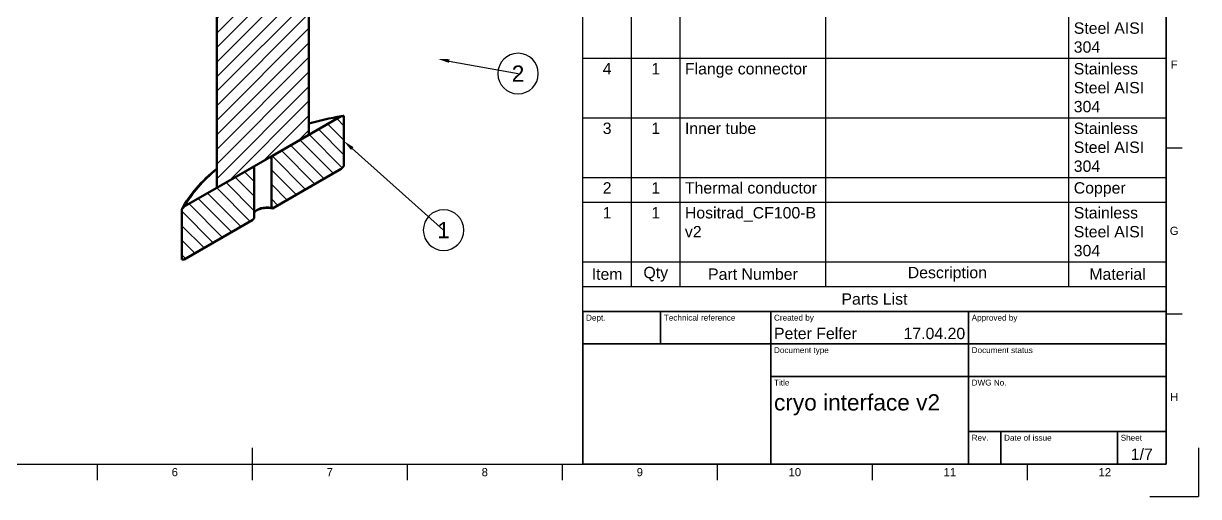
# Model space of a CAD drawing. Header units: millimetres. Extents: x 0 to 594, y 0 to 420.
# Drawn here: x 231.4 to 594, y 0 to 145.8 of the extents above; entities that cross this region are included whole.
import ezdxf
from ezdxf import colors
from ezdxf.entities.mleader import LeaderData, LeaderLine
from ezdxf.enums import TextEntityAlignment as Align
from ezdxf.math import Vec2, Vec3

# ---------------------------------------------------------------- set-up
doc = ezdxf.new("R2010")
doc.units = ezdxf.units.MM
doc.header["$LTSCALE"] = 0.75
for name, color, linetype, lineweight in [('Balloons', 7, 'Continuous', 25), ('Border', 7, 'Continuous', 25), ('Hatching', 7, 'Continuous', 25), ('Parts Lists', 7, 'Continuous', 25), ('TitleBlock', 7, 'Continuous', 35), ('Visible', 7, 'Continuous', 50)]:
    doc.layers.add(name, color=color, linetype=linetype, lineweight=lineweight)
doc.styles.add('FusionTitle', font='')
doc.styles.get("Standard").update_dxf_attribs({"font": 'arial.ttf'})
doc.styles.get('FusionTitle').set_extended_font_data('Arial Unicode MS')

# ---------------------------------------------------------------- blocks, each defined once
blk = doc.blocks.new('ISO_A2_SHEET')
at = {"layer": 'Border'}
for p, q in [((584, 410), (584, 10)), ((584, 107.5), (589, 107.5)), ((584, 56.25), (589, 56.25)), ((302, 15), (302, 5)), ((594, 15), (594, 0)), ((20, 10), (584, 10)), ((254.1667, 10), (254.1667, 5)), ((349.8333, 10), (349.8333, 5)), ((397.6666, 10), (397.6666, 5)), ((445.4999, 10), (445.4999, 5)), ((493.3332, 10), (493.3332, 5)), ((541.1665, 10), (541.1665, 5)), ((579, 0), (594, 0))]:
    blk.add_line(p, q, dxfattribs=at)
at = {"layer": 'Border', "style": 'FusionTitle'}
for s, p in [('F', (586.5, 133.125)), ('G', (586.5, 81.875)), ('H', (586.5, 30.625)), ('6', (278.08335, 7.5)), ('7', (325.91665, 7.5)), ('8', (373.74995, 7.5)), ('9', (421.58325, 7.5)), ('10', (469.41655, 7.5)), ('11', (517.24985, 7.5)), ('12', (565.08315, 7.5))]:
    blk.add_text(s, height=2.5, dxfattribs=at).set_placement(p, align=Align.MIDDLE)
blk = doc.blocks.new('ISO_TITLEBLOCK')
at = {"layer": 'TitleBlock'}
for p, q in [((0, 47), (-180, 47)), ((-180, 47), (-180, 0)), ((-156, 37), (-156, 47)), ((-122, 0), (-122, 47)), ((-61, 0), (-61, 47)), ((0, 0), (0, 47)), ((-180, 37), (0, 37)), ((-122, 27), (0, 27)), ((-61, 10), (0, 10)), ((-51, 0), (-51, 10)), ((-15, 0), (-15, 10)), ((-180, 0), (0, 0))]:
    blk.add_line(p, q, dxfattribs=at)
at = {"layer": 'TitleBlock', "style": 'FusionTitle'}
for s, p in [('Dept.', (-179, 46)), ('Technical reference', (-155, 46)), ('Created by', (-121, 46)), ('Approved by', (-60, 46)), ('Document type', (-121, 36)), ('Document status', (-60, 36)), ('Title', (-121, 26)), ('DWG No.', (-60, 26)), ('Rev.', (-60, 9)), ('Date of issue', (-50, 9)), ('Sheet', (-14, 9))]:
    blk.add_text(s, height=1.8, dxfattribs=at).set_placement(p, align=Align.TOP_LEFT)
for tag, p, height in [('DEPT', (-179, 38.5), 3.5), ('TECHNICAL_REFERENCE', (-155, 38.5), 3.5), ('CREATED_BY', (-121, 38.5), 3.5), ('APPROVED_BY', (-60, 38.5), 3.5), ('DOCUMENT_TYPE', (-121, 28.5), 3.5), ('DOCUMENT_STATUS', (-60, 28.5), 3.5), ('TITLE_1', (-121, 16.5), 5), ('TITLE_2', (-121, 9), 5), ('TITLE_3', (-121, 1.5), 5), ('DATE_OF_ISSUE', (-50, 1.5), 3.5)]:
    blk.add_attdef(tag, p, '', height=height, dxfattribs=at)
for tag, p in [('CREATED_DATE', (-62, 38.5)), ('APPROVED_DATE', (-1, 38.5))]:
    blk.add_attdef(tag, text='', height=3.5, dxfattribs=at).set_placement(p, align=Align.RIGHT)
for tag, height, p in [('DRAWING_NUMBER', 5, (-30.5, 16.6)), ('REV', 3.5, (-56, 3.1)), ('SHEET', 3.5, (-7.5, 3.1))]:
    blk.add_attdef(tag, text='', height=height, dxfattribs=at).set_placement(p, align=Align.MIDDLE)
blk = doc.blocks.new('*T8')
at = {"layer": 'Parts Lists', "color": 0, "linetype": 'ByBlock', "lineweight": -2, "transparency": 16777216}
for p, q in [((0, 169.15075), (180, 169.15075)), ((0, 0), (0, 169.15075)), ((15, 7.666667), (15, 169.15075)), ((30, 7.666667), (30, 169.15075)), ((75, 7.666667), (75, 169.15075)), ((150, 7.666667), (150, 169.15075)), ((180, 0), (180, 169.15075)), ((0, 156.745794), (180, 156.745794)), ((0, 144.350387), (180, 144.350387)), ((0, 131.900068), (180, 131.900068)), ((0, 119.44975), (180, 119.44975)), ((0, 111.783083), (180, 111.783083)), ((0, 104.116417), (180, 104.116417)), ((0, 96.44975), (180, 96.44975)), ((0, 78.087312), (180, 78.087312)), ((0, 59.724875), (180, 59.724875)), ((0, 41.362437), (180, 41.362437)), ((0, 33.695771), (180, 33.695771)), ((0, 15.333333), (180, 15.333333)), ((0, 7.666667), (180, 7.666667)), ((0, 0), (180, 0))]:
    blk.add_line(p, q, dxfattribs=at)
at = {"layer": 'Parts Lists', "color": 0, "transparency": 16777216, "char_height": 3.5}
for s, insert, width, attachment_point in [('12', (7.5, 167.65075), 12, 2), ('1', (22.5, 167.65075), 12, 2), ('Iso K 160 extension tube', (31.5, 167.65075), 42, 1), ('Steel', (151.5, 167.65075), 27, 1), ('11', (7.5, 155.245794), 12, 2), ('2', (22.5, 155.245794), 12, 2), ('Hositrad_ISO160AV', (31.5, 155.245794), 42, 1), ('Steel', (151.5, 155.245794), 27, 1), ('10', (7.5, 142.850387), 12, 2), ('1', (22.5, 142.850387), 12, 2), ('Cryo head connector', (31.5, 142.850387), 42, 1), ('Steel', (151.5, 130.400068), 27, 1), ('9', (7.5, 130.400068), 12, 2), ('1', (22.5, 130.400068), 12, 2), ('KDE415SA 3D Model', (31.5, 130.400068), 42, 1), ('8', (7.5, 117.94975), 12, 2), ('1', (22.5, 117.94975), 12, 2), ('Distancing tube', (31.5, 117.94975), 42, 1), ('Steel', (151.5, 117.94975), 27, 1), ('7', (7.5, 110.283083), 12, 2), ('1', (22.5, 110.283083), 12, 2), ('Federkörper', (31.5, 110.283083), 42, 1), ('Steel', (151.5, 110.283083), 27, 1), ('6', (7.5, 102.616417), 12, 2), ('1', (22.5, 102.616417), 12, 2), ('VAb_SF 160-K', (31.5, 102.616417), 42, 1), ('Steel', (151.5, 102.616417), 27, 1), ('5', (7.5, 94.94975), 12, 2), ('1', (22.5, 94.94975), 12, 2), ('Attachment tube', (31.5, 94.94975), 42, 1), ('Stainless Steel AISI 304', (151.5, 94.94975), 27, 1), ('4', (7.5, 76.587312), 12, 2), ('1', (22.5, 76.587312), 12, 2), ('Flange connector', (31.5, 76.587312), 42, 1), ('Stainless Steel AISI 304', (151.5, 76.587312), 27, 1), ('3', (7.5, 58.224875), 12, 2), ('1', (22.5, 58.224875), 12, 2), ('Inner tube', (31.5, 58.224875), 42, 1), ('Stainless Steel AISI 304', (151.5, 58.224875), 27, 1), ('2', (7.5, 39.862437), 12, 2), ('Thermal conductor', (31.5, 39.862437), 42, 1), ('Copper', (151.5, 39.862437), 27, 1), ('1', (22.5, 39.862437), 12, 2), ('1', (7.5, 32.195771), 12, 2), ('1', (22.5, 32.195771), 12, 2), ('Hositrad_CF100-B v2', (31.5, 32.195771), 42, 1), ('Stainless Steel AISI 304', (151.5, 32.195771), 27, 1), ('Item', (7.5, 11.5), 12, 5), ('Qty', (22.5, 11.5), 12, 5), ('Part Number', (52.5, 11.5), 42, 5), ('Description', (112.5, 11.5), 72, 5), ('Material', (165, 11.5), 27, 5), ('Parts List', (90, 3.833333), 177, 5)]:
    blk.add_mtext(s, dxfattribs=dict(at, insert=insert, width=width, attachment_point=attachment_point))
blk = doc.blocks.new('*B10')
at = {"transparency": 16777216}
for start, end in [(90, 270), (270, 90)]:
    blk.add_arc((0, 0), 6.25, start, end, dxfattribs=at)
at = {"transparency": 16777216, "insert": (0, 0), "char_height": 5, "attachment_point": 5}
blk.add_mtext('2', dxfattribs=at)
blk = doc.blocks.new('*B12')
at = {"transparency": 16777216}
for start, end in [(90, 270), (270, 90)]:
    blk.add_arc((0, 0), 6.25, start, end, dxfattribs=at)
at = {"transparency": 16777216, "insert": (0, 0), "char_height": 5, "attachment_point": 5}
blk.add_mtext('1', dxfattribs=at)

msp = doc.modelspace()

# ---------------------------------------------------------------- hatches: boundary and pattern name
at = {"layer": 'Hatching'}
h = msp.add_hatch(dxfattribs=at)
h.set_pattern_fill('ANSI31', color=256, angle=180, style=0)
h.paths.add_polyline_path([(291.02, 95.1), (302.2, 101.54), (308.28, 105.04), (319.46, 111.48), (319.46, 185.06), (291.02, 168.68)], flags=0)
h = msp.add_hatch(dxfattribs=at)
h.set_pattern_fill('ANSI31', color=256, angle=270, style=0)
edge = h.paths.add_edge_path(flags=0)
edge.add_spline(control_points=[(281.01, 89.34), (280.63, 88.92), (280.24, 88.49)], knot_values=[0, 0, 0, 0.119478, 0.119478, 0.119478], weights=[1, 1.000026, 1], degree=2, periodic=0)
edge.add_line((280.24, 88.49), (280.24, 73.03))
edge.add_spline(control_points=[(280.24, 73.03), (280.63, 73.05), (281.01, 73.07)], knot_values=[0, 0, 0, 0.119478, 0.119478, 0.119478], weights=[1, 1.000026, 1], degree=2, periodic=0)
edge.add_line((281.01, 73.07), (302.2, 85.27))
edge.add_spline(control_points=[(302.2, 85.27), (302.41, 85.61), (302.59, 85.91)], knot_values=[0, 0, 0, 0.074566, 0.074566, 0.074566], weights=[1, 1.001937, 1], degree=2, periodic=0)
edge.add_line((302.59, 85.91), (302.59, 101.36))
edge.add_spline(control_points=[(302.59, 101.36), (302.41, 101.44), (302.2, 101.54)], knot_values=[0, 0, 0, 0.074566, 0.074566, 0.074566], weights=[1, 1.001937, 1], degree=2, periodic=0)
edge.add_line((302.2, 101.54), (291.02, 95.1))
edge.add_line((291.02, 95.1), (281.01, 89.34))
edge = h.paths.add_edge_path(flags=0)
edge.add_spline(control_points=[(330.24, 117.28), (329.86, 117.26), (329.47, 117.25)], knot_values=[0, 0, 0, 0.119478, 0.119478, 0.119478], weights=[1, 1.000026, 1], degree=2, periodic=0)
edge.add_line((329.47, 117.25), (319.46, 111.48))
edge.add_line((319.46, 111.48), (308.28, 105.04))
edge.add_spline(control_points=[(308.28, 105.04), (308.07, 104.7), (307.89, 104.41)], knot_values=[0, 0, 0, 0.074566, 0.074566, 0.074566], weights=[1, 1.001937, 1], degree=2, periodic=0)
edge.add_line((307.89, 104.41), (307.89, 88.96))
edge.add_spline(control_points=[(307.89, 88.96), (308.07, 88.87), (308.28, 88.77)], knot_values=[0, 0, 0, 0.074566, 0.074566, 0.074566], weights=[1, 1.001937, 1], degree=2, periodic=0)
edge.add_line((308.28, 88.77), (329.47, 100.98))
edge.add_spline(control_points=[(329.47, 100.98), (329.86, 101.4), (330.24, 101.83)], knot_values=[0, 0, 0, 0.119478, 0.119478, 0.119478], weights=[1, 1.000026, 1], degree=2, periodic=0)
edge.add_line((330.24, 101.83), (330.24, 117.28))

# ---------------------------------------------------------------- linework, layer by layer
at = {"layer": 'Visible', "extrusion": (0.707107, 0.407196, -0.578093)}
for p, q in [((319.46, 111.48), (319.46, 185.06)), ((291.02, 168.68), (291.02, 95.1)), ((329.47, 117.25), (308.28, 105.04)), ((330.24, 101.83), (330.24, 117.28)), ((291.02, 95.1), (319.46, 111.48)), ((302.2, 101.54), (281.01, 89.34)), ((307.89, 104.41), (307.89, 88.96)), ((302.59, 85.91), (302.59, 101.36)), ((308.28, 88.77), (329.47, 100.98)), ((280.24, 88.49), (280.24, 73.03)), ((281.01, 73.07), (302.2, 85.27))]:
    msp.add_line(p, q, dxfattribs=at)
at = {"layer": 'Visible'}
for centre, major_axis, start_param, end_param in [((352.65, 75.99), (-75.3, 0), -1.257887, -1.114286), ((306.58, 102.11), (4.2, 0), 3.318183, 3.457558), ((306.58, 102.11), (4.2, 0), 1.254831, 1.394206), ((352.65, 75.99), (-75.3, 0), -0.612085, -0.312909), ((306.58, 86.25), (4.7, 0), 1.201563, 2.304908)]:
    msp.add_ellipse(centre, major_axis=major_axis, ratio=0.575862, start_param=start_param, end_param=end_param, dxfattribs=at)
at = {"layer": 'Visible', "extrusion": (0, -1e-16, -1)}
msp.add_ellipse((352.65, 75.58), major_axis=(-75.8, 0), ratio=0.575862, start_param=0.300162, end_param=0.621419, dxfattribs=at)
at = {"layer": 'Visible', "extrusion": (1e-16, 0, -1)}
msp.add_ellipse((306.58, 86.66), major_axis=(-4.2, 0), ratio=0.575862, start_param=0.315965, end_param=1.886761, dxfattribs=at)
at = {"layer": 'Visible'}
for points, weights in [([(330.24, 117.28), (329.86, 117.26), (329.47, 117.25)], [1, 1.00002578763, 1]), ([(281.01, 89.34), (280.63, 88.92), (280.24, 88.49)], [1, 1.00002578763, 1]), ([(307.89, 88.96), (308.07, 88.87), (308.28, 88.77)], [1, 1.00193719042, 1]), ([(302.2, 85.27), (302.41, 85.61), (302.59, 85.91)], [1, 1.00193719042, 1])]:
    msp.add_rational_spline(points, weights, degree=2, dxfattribs=at)
at = {"layer": 'Visible', "extrusion": (-1.1915e-10, -2.53098e-10, -1)}
msp.add_rational_spline([(302.59, 101.36), (302.41, 101.44), (302.2, 101.54)], [1, 1.00193719042, 1], degree=2, dxfattribs=at)
at = {"layer": 'Visible', "extrusion": (-9.40652e-11, 5.87271e-11, -1)}
msp.add_rational_spline([(308.28, 105.04), (308.07, 104.7), (307.89, 104.41)], [1, 1.00193719042, 1], degree=2, dxfattribs=at)
at = {"layer": 'Visible', "extrusion": (-1.02068e-10, 9.29538e-11, -1)}
msp.add_rational_spline([(329.47, 100.98), (329.86, 101.4), (330.24, 101.83)], [1, 1.00002578764, 1], degree=2, dxfattribs=at)
at = {"layer": 'Visible', "extrusion": (-5.3374e-12, 1.01459e-10, -1)}
msp.add_rational_spline([(280.24, 73.03), (280.63, 73.05), (281.01, 73.07)], [1, 1.00002578764, 1], degree=2, dxfattribs=at)

# ---------------------------------------------------------------- block references
msp.add_blockref('*T8', (404, 57))
at = {"layer": 'Border'}
msp.add_blockref('ISO_A2_SHEET', (0, 0), dxfattribs=at)
at = {"layer": 'TitleBlock'}
msp.add_blockref('ISO_TITLEBLOCK', (584, 10), dxfattribs=at).add_auto_attribs({'CREATED_DATE': '17.04.20', 'SHEET': '1/7', 'TITLE_1': 'cryo interface v2', 'CREATED_BY': 'Peter Felfer'})

# ---------------------------------------------------------------- leaders
at = {"layer": 'Balloons'}
ml = msp.add_multileader_block('Standard', dxfattribs=at)
ml.set_content('*B10', color=256)
ml.set_leader_properties()
ml.build(insert=Vec2(0, 0))
ml.multileader.update_dxf_attribs({"has_dogleg": 0, "arrow_head_size": 3.5, "block_connection_type": 1})
ctx = ml.context
ctx.base_point, ctx.char_height, ctx.arrow_head_size = Vec3(384.01, 130.34), 3.5, 3.5
ctx.attachment_type = 1
notes = []
notes.append((ctx, [(0, (1, 1, 0), (376.01, 130.34), (1, 0), 8, [(0, [(359.35, 134.84)], 0, [])])]))
ctx.block.insert = Vec3(384.01, 130.34)
ml = msp.add_multileader_block('Standard', dxfattribs=at)
ml.set_content('*B12', color=256)
ml.set_leader_properties()
ml.build(insert=Vec2(0, 0))
ml.multileader.update_dxf_attribs({"has_dogleg": 0, "arrow_head_size": 3.5, "block_connection_type": 1})
ctx = ml.context
ctx.base_point, ctx.char_height, ctx.arrow_head_size = Vec3(361.03, 82.09), 3.5, 3.5
ctx.attachment_type = 1
notes.append((ctx, [(0, (1, 1, 0), (353.03, 82.09), (1, 0), 8, [(0, [(330.24, 109.55)], 0, [])])]))
ctx.block.insert = Vec3(361.03, 82.09)
for ctx, leaders in notes:
    for number, flags, end, landing, length, lines in leaders:
        leader = LeaderData()
        leader.index, (leader.has_last_leader_line, leader.has_dogleg_vector, leader.attachment_direction) = number, flags
        leader.last_leader_point, leader.dogleg_vector, leader.dogleg_length = Vec3(end), Vec3(landing), length
        for number, points, colour, breaks in lines:
            line = LeaderLine()
            line.index, line.vertices, line.color, line.breaks = number, Vec3.list(points), colors.encode_raw_color(colour), breaks
            leader.lines.append(line)
        ctx.leaders.append(leader)

doc.saveas('drawing.dxf')
